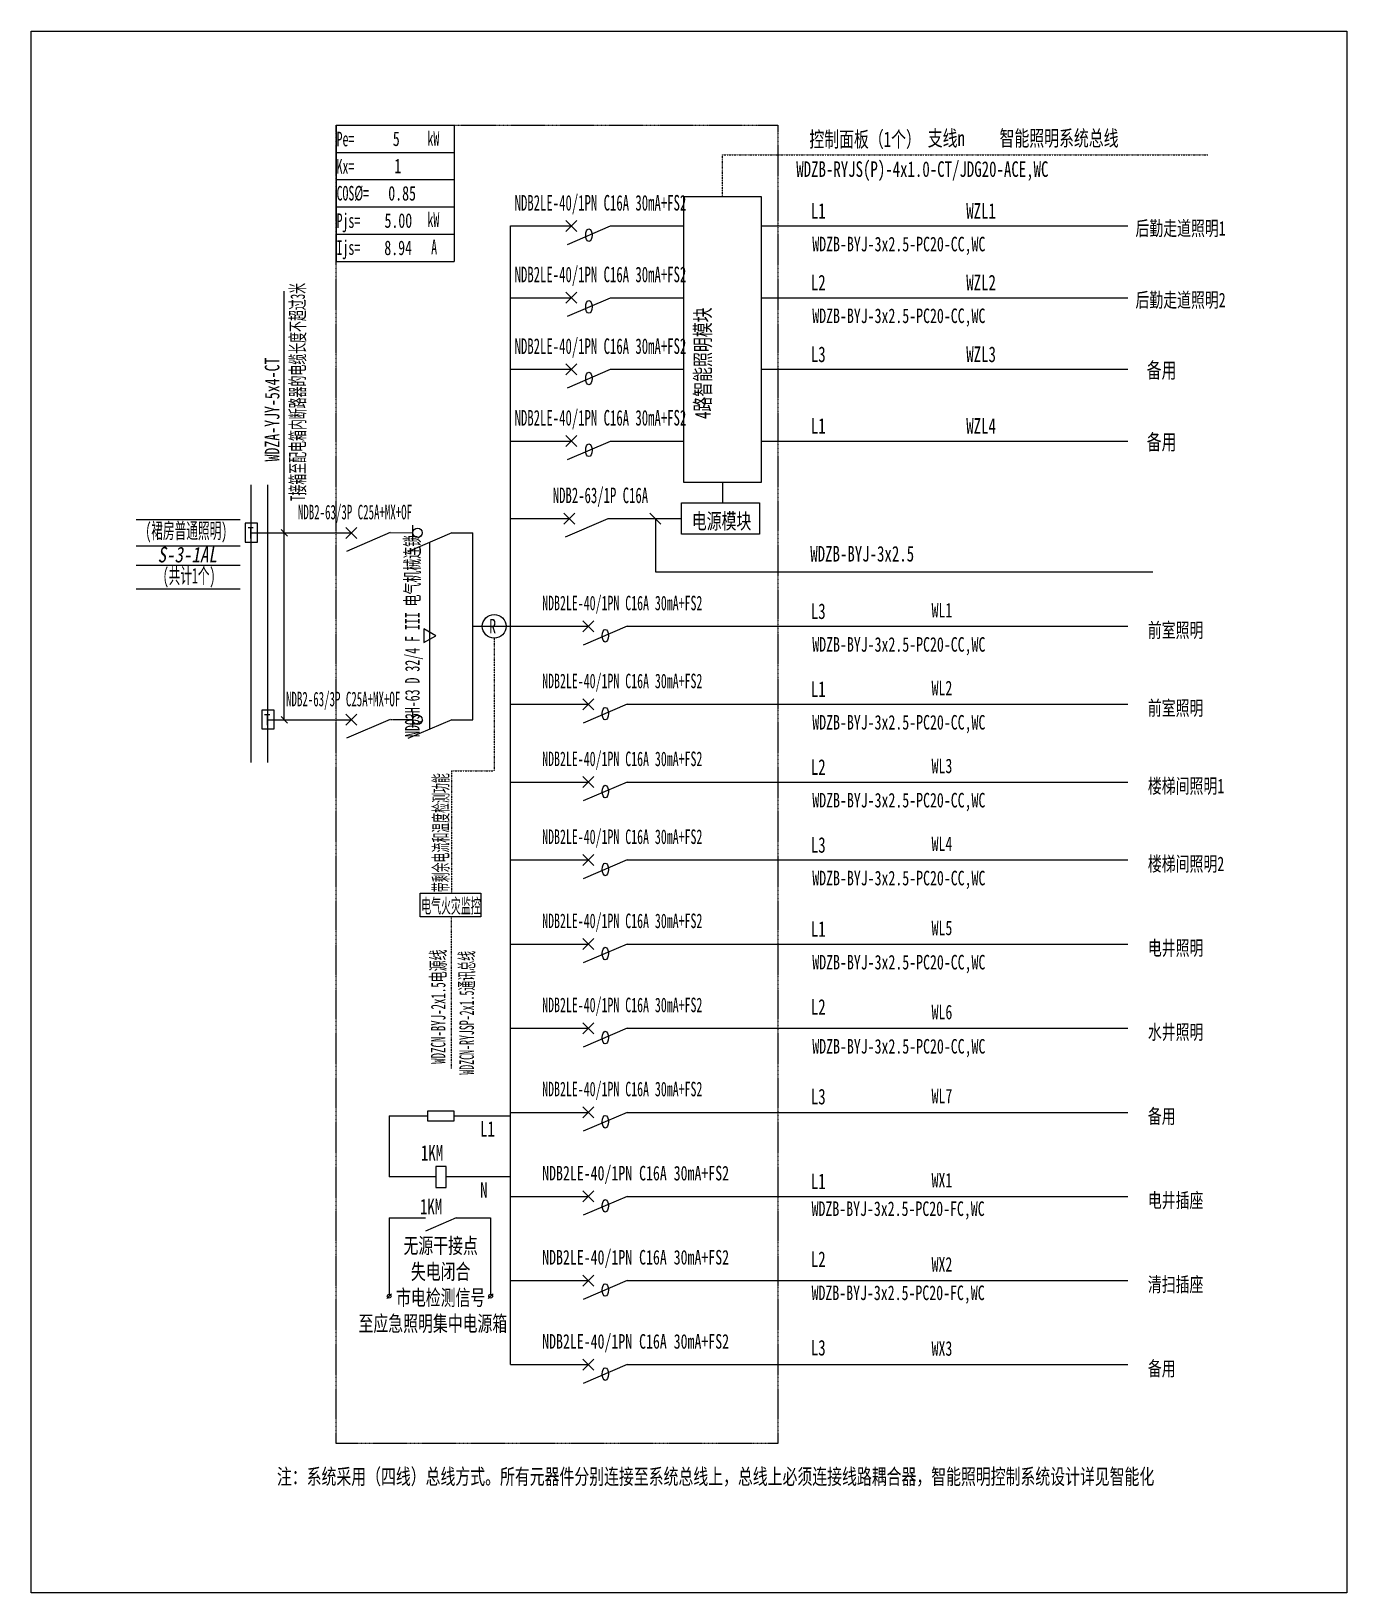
# Model space of a CAD drawing. Extents: x 256970 to 259184, y 333540 to 336168.
import ezdxf
from ezdxf.enums import TextEntityAlignment as Align

# ---------------------------------------------------------------- set-up
doc = ezdxf.new("R2010")
doc.units = 0
doc.header["$MEASUREMENT"] = 0
for name, pattern in [('DASH', [0.35, 0.25, -0.1]), ('DASHDOT', [1, 0.5, -0.25, 0, -0.25]), ('DASHDOT2', [0.5, 0.25, -0.125, 0, -0.125]), ('DASHED', [0.75, 0.5, -0.25])]:
    doc.linetypes.add(name, pattern=pattern)
for name, color, linetype in [('D_E_Eqpm(强电设备)', 100, 'Continuous'), ('D_E_Eqpm（强电设备）', 100, 'Continuous'), ('D_E_Text(强电文字)', 51, 'Continuous'), ('D_E_Text（强电文字）', 51, 'Continuous'), ('D_E_Wire(强电线缆)', 10, 'Continuous'), ('D_E_WireEm（强电应急照明线缆）', 10, 'DASHED'), ('D_E_Wire（强电线缆）', 10, 'Continuous'), ('D_El_Eqpm（弱电设备）', 100, 'Continuous'), ('D_El_Text（弱电文字）', 51, 'Continuous'), ('DQ-漏电火灾', 80, 'Continuous'), ('DQ_Eqpm', 100, 'Continuous'), ('E_E_Eqpm（强电设备）', 100, 'Continuous'), ('E_E_Wire（强电线缆）', 10, 'Continuous'), ('FL04GGFW_E72-配电箱系统图-塔楼部分$0$D_E_Text（强电文字）', 51, 'Continuous'), ('FL09U293_E72-地下室配电箱系统图$0$D_E_Eqpm（强电设备）', 100, 'Continuous'), ('系统图', 220, 'Continuous')]:
    doc.layers.add(name, color=color, linetype=linetype)
doc.styles.add('FL04GGFW_E72-配电箱系统图-塔楼部分$0$电气', font='', dxfattribs={"width": 0.7})
doc.styles.add('电气', font='', dxfattribs={"width": 0.7})
doc.styles.add('电气箱', font='simhei.ttf', dxfattribs={"width": 0.8, "oblique": 10})
doc.styles.get('FL04GGFW_E72-配电箱系统图-塔楼部分$0$电气').set_extended_font_data('SimSun')
doc.styles.get('电气').set_extended_font_data('SimSun')

msp = doc.modelspace()

# ---------------------------------------------------------------- linework, layer by layer
at = {"linetype": 'DASHED'}
for p, q in [((257482.8, 336010.5, 0), (258226.7, 336010.5, 0)), ((257482.8, 333791.5, 0), (257482.8, 336010.5, 0)), ((258226.7, 336010.5, 0), (258226.7, 333791.5, 0)), ((258226.7, 333791.5, 0), (257482.8, 333791.5, 0))]:
    msp.add_line(p, q, dxfattribs=at)
for p, q in [((257146.4, 335346.4, 0), (257321.3, 335346.4, 0)), ((257146.4, 335302.4, 0), (257321.3, 335302.4, 0)), ((257146.4, 335269.6, 0), (257321.3, 335269.6, 0)), ((257146.4, 335230, 0), (257321.3, 335230, 0))]:
    msp.add_line(p, q)
at = {"layer": 'D_E_Eqpm(强电设备)'}
for p, q in [((257499.4, 335314.9, 0), (257518, 335333.4, 0)), ((257518, 335314.9, 0), (257499.4, 335333.4, 0)), ((257499.4, 335000.2, 0), (257518, 335018.8, 0)), ((257518, 335000.2, 0), (257499.4, 335018.8, 0))]:
    msp.add_line(p, q, dxfattribs=at)
at = {"layer": 'D_E_Eqpm（强电设备）'}
for p, q in [((258198.9, 335889.5, 0), (258067.8, 335889.5, 0)), ((258067.8, 335889.5, 0), (258067.8, 335409.2, 0)), ((258198.9, 335409.2, 0), (258198.9, 335889.5, 0)), ((258067.8, 335409.2, 0), (258198.9, 335409.2, 0)), ((258064.3, 335374.5, 0), (258195.5, 335374.5, 0)), ((258064.3, 335322, 0), (258064.3, 335374.5, 0)), ((258195.5, 335374.5, 0), (258195.5, 335322, 0)), ((257677.6, 335324.2, 0), (257603.6, 335292.4, 0)), ((257612, 335311.1, 0), (257612, 335337.3, 0)), ((258195.5, 335322, 0), (258064.3, 335322, 0)), ((257650.7, 335151, 0), (257630.5, 335162.6, 0)), ((257630.5, 335162.6, 0), (257630.5, 335139.3, 0)), ((257898.2, 335157.6, 0), (257916.7, 335176.1, 0)), ((257916.7, 335157.6, 0), (257898.2, 335176.1, 0)), ((257973, 335166.8, 0), (257899, 335135.1, 0)), ((257630.5, 335139.3, 0), (257650.7, 335151, 0)), ((257898.2, 335026.4, 0), (257916.7, 335045, 0)), ((257916.7, 335026.4, 0), (257898.2, 335045, 0)), ((257973, 335035.7, 0), (257899, 335004, 0)), ((257677.6, 335009.5, 0), (257603.6, 334977.8, 0)), ((257612, 334996.4, 0), (257612, 335022.6, 0)), ((257898.2, 334895.3, 0), (257916.7, 334913.9, 0)), ((257916.7, 334895.3, 0), (257898.2, 334913.9, 0)), ((257973, 334904.6, 0), (257899, 334872.9, 0)), ((257898.2, 334764.2, 0), (257916.7, 334782.7, 0)), ((257916.7, 334764.2, 0), (257898.2, 334782.7, 0)), ((257973, 334773.5, 0), (257899, 334741.8, 0)), ((257898.2, 334622.6, 0), (257916.7, 334641.2, 0)), ((257916.7, 334622.6, 0), (257898.2, 334641.2, 0)), ((257973, 334631.9, 0), (257899, 334600.2, 0)), ((257898.2, 334481, 0), (257916.7, 334499.6, 0)), ((257916.7, 334481, 0), (257898.2, 334499.6, 0)), ((257973, 334490.3, 0), (257899, 334458.6, 0)), ((257637.5, 334351.5, 0), (257681.2, 334351.5, 0)), ((257637.5, 334334, 0), (257637.5, 334351.5, 0)), ((257681.2, 334351.5, 0), (257681.2, 334334, 0)), ((257898.2, 334339.5, 0), (257916.7, 334358, 0)), ((257916.7, 334339.5, 0), (257898.2, 334358, 0)), ((257973, 334348.7, 0), (257899, 334317, 0)), ((257681.2, 334334, 0), (257637.5, 334334, 0)), ((257668.1, 334257.4, 0), (257650.6, 334257.4, 0)), ((257650.6, 334257.4, 0), (257650.6, 334222.4, 0)), ((257668.1, 334222.4, 0), (257668.1, 334257.4, 0)), ((257650.6, 334222.4, 0), (257668.1, 334222.4, 0)), ((257898.2, 334197.9, 0), (257916.7, 334216.4, 0)), ((257916.7, 334197.9, 0), (257898.2, 334216.4, 0)), ((257973, 334207.2, 0), (257899, 334175.4, 0)), ((257685.2, 334171, 0), (257633.6, 334148.9, 0)), ((257898.2, 334056.3, 0), (257916.7, 334074.8, 0)), ((257916.7, 334056.3, 0), (257898.2, 334074.8, 0)), ((257973, 334065.6, 0), (257899, 334033.8, 0)), ((257568, 334035.1, 0), (257576.3, 334043.4, 0)), ((257738.8, 334035.1, 0), (257747.1, 334043.4, 0)), ((257898.2, 333914.7, 0), (257916.7, 333933.3, 0)), ((257916.7, 333914.7, 0), (257898.2, 333933.3, 0)), ((257973, 333924, 0), (257899, 333892.3, 0))]:
    msp.add_line(p, q, dxfattribs=at)
at = {"layer": 'D_E_Eqpm（强电设备）', "linetype": 'DASH'}
msp.add_line((257640.6, 334993.6, 0), (257640.6, 335308.3, 0), dxfattribs=at)
at = {"layer": 'D_E_Eqpm（强电设备）'}
for centre, radius in [((257620, 335324.2, 0), 7.97), ((257620, 335009.5, 0), 7.97), ((257572.2, 334039.2, 0), 3.14), ((257743, 334039.2, 0), 3.14)]:
    msp.add_circle(centre, radius, dxfattribs=at)
for centre in [(257908.4, 335825.2, 0), (257908.4, 335704.5, 0), (257908.4, 335583.9, 0), (257908.4, 335463.2, 0), (257936, 335151, 0), (257936, 335019.8, 0), (257936, 334888.7, 0), (257936, 334757.6, 0), (257936, 334616, 0), (257936, 334474.5, 0), (257936, 334332.9, 0), (257936, 334191.3, 0), (257936, 334049.7, 0), (257936, 333908.1, 0)]:
    msp.add_ellipse(centre, major_axis=(0, 10.6), ratio=0.500475, dxfattribs=at)
at = {"layer": 'D_E_Text(强电文字)', "color": 51}
for p, q in [((257395.6, 335009.5, 0), (257395.6, 335730.7, 0)), ((257390.1, 335329.6, 0), (257401, 335318.7, 0)), ((257390.1, 335014.9, 0), (257401, 335004, 0))]:
    msp.add_line(p, q, dxfattribs=at)
at = {"layer": 'D_E_Text（强电文字）'}
for p, q in [((257482.8, 336010.5, 0), (257681.6, 336010.5, 0)), ((257482.8, 336010.5, 0), (257482.8, 335781, 0)), ((257681.6, 336010.5, 0), (257681.6, 335781, 0)), ((257482.8, 335964.6, 0), (257681.6, 335964.6, 0)), ((257482.8, 335918.7, 0), (257681.6, 335918.7, 0)), ((257482.8, 335872.8, 0), (257681.6, 335872.8, 0)), ((257482.8, 335826.9, 0), (257681.6, 335826.9, 0)), ((257482.8, 335781, 0), (257681.6, 335781, 0))]:
    msp.add_line(p, q, dxfattribs=at)
at = {"layer": 'D_E_Wire(强电线缆)'}
for p, q in [((257776.3, 333924, 0), (257776.3, 335840.7, 0)), ((257340.1, 334937.3, 0), (257340.1, 335405.1, 0)), ((257340.1, 335324.2, 0), (257508.7, 335324.2, 0))]:
    msp.add_line(p, q, dxfattribs=at)
at = {"layer": 'D_E_Wire(强电线缆)', "color": 10}
for p, q in [((257776.3, 335840.7, 0), (257879, 335840.7, 0)), ((257944.6, 335840.7, 0), (258067.8, 335840.7, 0)), ((258198.9, 335840.7, 0), (258815.6, 335840.7, 0)), ((257776.3, 335720, 0), (257879, 335720, 0)), ((257944.6, 335720, 0), (258067.8, 335720, 0)), ((258198.9, 335720, 0), (258815.6, 335720, 0)), ((257776.3, 335599.4, 0), (257879, 335599.4, 0)), ((257944.6, 335599.4, 0), (258067.8, 335599.4, 0)), ((258198.9, 335599.4, 0), (258815.6, 335599.4, 0)), ((257776.3, 335478.7, 0), (257879, 335478.7, 0)), ((257944.6, 335478.7, 0), (258067.8, 335478.7, 0)), ((258198.9, 335478.7, 0), (258815.6, 335478.7, 0)), ((257776.3, 335348.2, 0), (257875.6, 335348.2, 0)), ((257941.1, 335348.2, 0), (258064.3, 335348.2, 0)), ((257973, 334773.5, 0), (258187.1, 334773.5, 0)), ((258187.1, 334773.5, 0), (258815.6, 334773.5, 0))]:
    msp.add_line(p, q, dxfattribs=at)
at = {"layer": 'D_E_Wire(强电线缆)', "linetype": 'DASH'}
for p, q in [((257368, 334937.3, 0), (257368, 335405.1, 0)), ((257368, 335009.5, 0), (257508.7, 335009.5, 0))]:
    msp.add_line(p, q, dxfattribs=at)
at = {"layer": 'D_E_WireEm（强电应急照明线缆）'}
msp.add_line((257612, 335009.5, 0), (257572.9, 335009.5, 0), dxfattribs=at)
at = {"layer": 'D_E_Wire（强电线缆）', "linetype": 'DASHDOT2'}
for p, q in [((258133.3, 335960.3, 0), (258950.3, 335960.3, 0)), ((258133.3, 335889.5, 0), (258133.3, 335960.3, 0))]:
    msp.add_line(p, q, dxfattribs=at)
at = {"layer": 'D_E_Wire（强电线缆）'}
for p, q in [((257574, 335324.7, 0), (257612, 335324.2, 0)), ((257677.6, 335324.2, 0), (257713, 335324.2, 0)), ((257713, 335009.5, 0), (257713, 335324.2, 0)), ((257713, 335166.8, 0), (257776.3, 335166.8, 0)), ((257776.3, 335166.8, 0), (257907.4, 335166.8, 0)), ((257973, 335166.8, 0), (258815.6, 335166.8, 0)), ((257776.3, 335035.7, 0), (257907.4, 335035.7, 0)), ((257973, 335035.7, 0), (258815.6, 335035.7, 0)), ((257677.6, 335009.5, 0), (257713, 335009.5, 0)), ((257776.3, 334904.6, 0), (257907.4, 334904.6, 0)), ((257973, 334904.6, 0), (258815.6, 334904.6, 0)), ((257776.3, 334773.5, 0), (257907.4, 334773.5, 0)), ((257776.3, 334631.9, 0), (257907.4, 334631.9, 0)), ((257973, 334631.9, 0), (258815.6, 334631.9, 0)), ((257776.3, 334490.3, 0), (257907.4, 334490.3, 0)), ((257973, 334490.3, 0), (258815.6, 334490.3, 0)), ((257776.3, 334348.7, 0), (257907.4, 334348.7, 0)), ((257973, 334348.7, 0), (258815.6, 334348.7, 0)), ((257776.3, 334207.2, 0), (257907.4, 334207.2, 0)), ((257973, 334207.2, 0), (258815.6, 334207.2, 0)), ((257776.3, 334065.6, 0), (257907.4, 334065.6, 0)), ((257973, 334065.6, 0), (258815.6, 334065.6, 0)), ((257776.3, 333924, 0), (257907.4, 333924, 0)), ((257973, 333924, 0), (258815.6, 333924, 0))]:
    msp.add_line(p, q, dxfattribs=at)
at = {"layer": 'D_E_Wire（强电线缆）', "ltscale": 3.5}
for p, q in [((257572.2, 334342.8, 0), (257637.5, 334342.8, 0)), ((257572.2, 334342.8, 0), (257572.2, 334239.9, 0)), ((257681.2, 334342.8, 0), (257776.3, 334342.8, 0)), ((257650.6, 334239.9, 0), (257572.2, 334239.9, 0)), ((257776.3, 334239.9, 0), (257668.1, 334239.9, 0)), ((257572.2, 334171, 0), (257633.6, 334171, 0)), ((257572.2, 334171, 0), (257572.2, 334042.4, 0)), ((257685.2, 334171, 0), (257743, 334171, 0)), ((257743, 334171, 0), (257743, 334042.4, 0))]:
    msp.add_line(p, q, dxfattribs=at)
at = {"layer": 'D_El_Eqpm（弱电设备）', "color": 3}
for p, q in [((257624.2, 334717.8, 0), (257726.3, 334717.8, 0)), ((257624.2, 334677.7, 0), (257624.2, 334717.8, 0)), ((257726.3, 334717.8, 0), (257726.3, 334677.7, 0)), ((257726.3, 334677.7, 0), (257624.2, 334677.7, 0)), ((257726.3, 334677.7, 0), (257624.2, 334677.7, 0))]:
    msp.add_line(p, q, dxfattribs=at)
at = {"layer": 'DQ-漏电火灾', "linetype": 'DASHDOT', "ltscale": 0.5}
for p, q in [((257749, 335146.8, 0), (257749, 334923.4, 0)), ((257677.4, 334923.4, 0), (257677.4, 334717.8, 0)), ((257677.4, 334923.4, 0), (257749, 334923.4, 0)), ((257677.4, 334422.3, 0), (257677.4, 334677.7, 0))]:
    msp.add_line(p, q, dxfattribs=at)
at = {"layer": 'DQ-漏电火灾', "color": 3}
msp.add_circle((257749, 335166.8, 0), 20, dxfattribs=at)
at = {"layer": 'DQ_Eqpm'}
for p, q in [((257350.6, 335340.2, 0), (257329.6, 335340.2, 0)), ((257329.6, 335340.2, 0), (257329.6, 335308.7, 0)), ((257350.6, 335308.7, 0), (257350.6, 335340.2, 0)), ((257329.6, 335308.7, 0), (257350.6, 335308.7, 0)), ((257378.5, 335025.5, 0), (257357.6, 335025.5, 0)), ((257357.6, 335025.5, 0), (257357.6, 334994.1, 0)), ((257378.5, 334994.1, 0), (257378.5, 335025.5, 0)), ((257357.6, 334994.1, 0), (257378.5, 334994.1, 0))]:
    msp.add_line(p, q, dxfattribs=at)
at = {"layer": 'E_E_Eqpm（强电设备）', "color": 100}
for p, q in [((257869.7, 335831.4, 0), (257888.3, 335849.9, 0)), ((257888.3, 335831.4, 0), (257869.7, 335849.9, 0)), ((257872.2, 335809.7, 0), (257944.6, 335840.7, 0)), ((257869.7, 335710.8, 0), (257888.3, 335729.3, 0)), ((257888.3, 335710.8, 0), (257869.7, 335729.3, 0)), ((257872.2, 335689, 0), (257944.6, 335720, 0)), ((257869.7, 335590.1, 0), (257888.3, 335608.6, 0)), ((257888.3, 335590.1, 0), (257869.7, 335608.6, 0)), ((257872.2, 335568.4, 0), (257944.6, 335599.4, 0)), ((257869.7, 335469.4, 0), (257888.3, 335488, 0)), ((257888.3, 335469.4, 0), (257869.7, 335488, 0)), ((257872.2, 335447.7, 0), (257944.6, 335478.7, 0)), ((257866.3, 335339, 0), (257884.8, 335357.5, 0)), ((257884.8, 335339, 0), (257866.3, 335357.5, 0)), ((257868.8, 335317.2, 0), (257941.1, 335348.2, 0))]:
    msp.add_line(p, q, dxfattribs=at)
at = {"layer": 'E_E_Wire（强电线缆）'}
msp.add_line((258133.3, 335409.2, 0), (258133.3, 335374.5, 0), dxfattribs=at)
at = {"layer": 'FL04GGFW_E72-配电箱系统图-塔楼部分$0$D_E_Text（强电文字）'}
for p, q in [((258029.7, 335339, 0), (258011.1, 335357.5, 0)), ((258020.4, 335348.2, 0), (258020.4, 335258.4, 0)), ((258020.4, 335258.4, 0), (258858.1, 335258.4, 0))]:
    msp.add_line(p, q, dxfattribs=at)
at = {"layer": 'FL09U293_E72-地下室配电箱系统图$0$D_E_Eqpm（强电设备）'}
for p, q in [((257574, 335324.7, 0), (257500.2, 335293, 0)), ((257574, 335010, 0), (257500.2, 334978.3, 0))]:
    msp.add_line(p, q, dxfattribs=at)
at = {"layer": '系统图', "ltscale": 9973.992009}
msp.add_lwpolyline([(256969.5, 336168.5), (259184.5, 336168.5), (259184.5, 333540), (256969.5, 333540)], close=True, dxfattribs=at)

# ---------------------------------------------------------------- texts
at = {"layer": 'D_E_Text(强电文字)', "style": 'FL04GGFW_E72-配电箱系统图-塔楼部分$0$电气', "width": 0.6}
for s, p in [('NDB2LE-40/1PN C16A 30mA+FS2', (257927.9, 335866.6, 0)), ('NDB2LE-40/1PN C16A 30mA+FS2', (257927.9, 335746, 0)), ('NDB2LE-40/1PN C16A 30mA+FS2', (257927.9, 335625.3, 0)), ('NDB2LE-40/1PN C16A 30mA+FS2', (257927.9, 335504.7, 0)), ('NDB2-63/1P C16A', (257927.9, 335374.2, 0))]:
    msp.add_text(s, height=26.223, dxfattribs=at).set_placement(p, align=Align.CENTER)
at = {"layer": 'D_E_Text(强电文字)', "color": 51, "style": 'FL04GGFW_E72-配电箱系统图-塔楼部分$0$电气', "width": 0.7}
for s, p in [('L1', (258282.1, 335852.9, 0)), ('L2', (258282.1, 335732.3, 0)), ('L3', (258282.1, 335611.6, 0)), ('L1', (258282.1, 335491, 0)), ('L3', (258282.1, 335179.1, 0)), ('L1', (258282.1, 335048, 0)), ('L2', (258282.1, 334916.8, 0)), ('L3', (258282.1, 334785.7, 0)), ('L1', (258282.1, 334644.2, 0)), ('L2', (258282.1, 334513, 0)), ('L3', (258282.1, 334362.1, 0)), ('L1', (258282.1, 334219.4, 0)), ('L2', (258282.1, 334088.3, 0)), ('L3', (258282.1, 333939.4, 0))]:
    msp.add_text(s, height=26.22, dxfattribs=at).set_placement(p)
at = {"layer": 'D_E_Text(强电文字)', "style": 'FL04GGFW_E72-配电箱系统图-塔楼部分$0$电气', "width": 0.7}
for s, height, p in [('WZL1', 26.22, (258543.8, 335852.9, 0)), ('WDZB-BYJ-3x2.5-PC20-CC,WC', 24.475, (258284.6, 335798, 0)), ('WZL2', 26.22, (258543.8, 335732.3, 0)), ('WDZB-BYJ-3x2.5-PC20-CC,WC', 24.475, (258284.6, 335677.3, 0)), ('WZL3', 26.22, (258543.8, 335611.6, 0)), ('WZL4', 26.22, (258543.8, 335491, 0)), ('WDZB-BYJ-3x2.5', 26.223, (258281.2, 335275.8, 0)), ('WDZB-BYJ-3x2.5-PC20-CC,WC', 24.475, (258284.6, 335124.1, 0)), ('WDZB-BYJ-3x2.5-PC20-CC,WC', 24.475, (258284.6, 334993, 0)), ('WDZB-BYJ-3x2.5-PC20-CC,WC', 24.475, (258284.6, 334861.9, 0)), ('WDZB-BYJ-3x2.5-PC20-CC,WC', 24.475, (258284.6, 334730.8, 0)), ('WDZB-BYJ-3x2.5-PC20-CC,WC', 24.475, (258284.6, 334589.2, 0)), ('WDZB-BYJ-3x2.5-PC20-CC,WC', 24.475, (258284.6, 334447.6, 0)), ('注：系统采用（四线）总线方式。所有元器件分别连接至系统总线上，总线上必须连接线路耦合器，智能照明控制系统设计详见智能化', 26.223, (257383.2, 333722.5, 0))]:
    msp.add_text(s, height=height, dxfattribs=at).set_placement(p)
at = {"layer": 'D_E_Text(强电文字)', "color": 51, "style": '电气'}
for s, width, p in [('T接箱至配电箱内断路器的电缆长度不超过3米', 0.55, (257430.3, 335377.7, 0)), ('WDZA-YJY-5x4-CT', 0.7, (257387.3, 335444.3, 0))]:
    msp.add_text(s, height=24.475, rotation=90, dxfattribs=dict(at, width=width)).set_placement(p)
at = {"layer": 'D_E_Text(强电文字)', "color": 51, "style": '电气', "width": 0.7}
for p in [(258872.7, 335584.6, 0), (258872.7, 335463.9, 0)]:
    msp.add_text('备用', height=26.22, dxfattribs=at).set_placement(p, align=Align.CENTER)
at = {"layer": 'D_E_Text（强电文字）', "linetype": 'Continuous', "style": '电气', "width": 0.6}
for s, height, p in [('kW', 24.48, (257636.6, 335975.6, 0)), ('Pe=', 24.48, (257483.6, 335974.8, 0)), ('Kx=', 24.48, (257483.6, 335928.8, 0)), ('COS%%C=', 24.48, (257483.6, 335883.6, 0)), ('Pjs=', 24.48, (257483.6, 335837.4, 0)), ('kW', 24.48, (257636.6, 335839, 0)), ('Ijs=', 24.48, (257483.6, 335792, 0)), ('A', 24.5, (257642.9, 335793, 0))]:
    msp.add_text(s, height=height, dxfattribs=at).set_placement(p)
at = {"layer": 'D_E_Text（强电文字）', "style": '电气'}
for s, height, width, p in [('5', 24.5, 0.7, (257578.3, 335975.3, 0)), ('1', 24.5, 0.7, (257580.8, 335929.4, 0)), (' 0.85', 24.48, 0.7, (257559, 335883.5, 0)), ('后勤走道照明1', 24.48, 0.7, (258828.7, 335824.5, 0)), ('后勤走道照明2', 24.48, 0.7, (258828.7, 335703.9, 0)), ('电源模块', 26.22, 0.7, (258081.8, 335330.8, 0)), ('NDB2LE-40/1PN C16A 30mA+FS2', 24.475, 0.6, (257829.8, 335193.8, 0)), ('WL1', 24.48, 0.7, (258485.4, 335181.8, 0)), ('前室照明', 24.48, 0.7, (258849.6, 335148.1, 0)), ('NDB2LE-40/1PN C16A 30mA+FS2', 24.475, 0.6, (257829.8, 335062.6, 0)), ('WL2', 24.48, 0.7, (258485.4, 335050.7, 0)), ('前室照明', 24.48, 0.7, (258849.6, 335017, 0)), ('NDB2LE-40/1PN C16A 30mA+FS2', 24.475, 0.6, (257829.8, 334931.5, 0)), ('WL3', 24.48, 0.7, (258485.4, 334919.6, 0)), ('楼梯间照明1', 24.48, 0.7, (258849.6, 334885.8, 0)), ('NDB2LE-40/1PN C16A 30mA+FS2', 24.475, 0.6, (257829.8, 334800.4, 0)), ('WL4', 24.48, 0.7, (258485.4, 334788.5, 0)), ('楼梯间照明2', 24.48, 0.7, (258849.6, 334754.7, 0)), ('NDB2LE-40/1PN C16A 30mA+FS2', 24.475, 0.6, (257829.8, 334658.8, 0)), ('WL5', 24.48, 0.7, (258485.4, 334646.9, 0)), ('电井照明', 24.48, 0.7, (258849.6, 334613.1, 0)), ('NDB2LE-40/1PN C16A 30mA+FS2', 24.475, 0.6, (257829.8, 334517.3, 0)), ('WL6', 24.48, 0.7, (258485.4, 334505.3, 0)), ('水井照明', 24.48, 0.7, (258849.6, 334471.6, 0)), ('NDB2LE-40/1PN C16A 30mA+FS2', 24.475, 0.6, (257829.8, 334375.7, 0)), ('WL7', 24.48, 0.7, (258485.4, 334363.8, 0)), ('备用', 24.48, 0.7, (258849.6, 334330, 0)), ('NDB2LE-40/1PN C16A 30mA+FS2', 24.475, 0.7, (257829.8, 334234.1, 0)), ('WX1', 24.48, 0.7, (258485.4, 334222.2, 0)), ('电井插座', 24.48, 0.7, (258849.6, 334188.4, 0)), ('WDZB-BYJ-3x2.5-PC20-FC,WC', 24.475, 0.7, (258283.4, 334174.3, 0)), ('NDB2LE-40/1PN C16A 30mA+FS2', 24.475, 0.7, (257829.8, 334092.5, 0)), ('WX2', 24.48, 0.7, (258485.4, 334080.6, 0)), ('WDZB-BYJ-3x2.5-PC20-FC,WC', 24.475, 0.7, (258283.4, 334032.7, 0)), ('清扫插座', 24.48, 0.7, (258849.6, 334046.8, 0)), ('NDB2LE-40/1PN C16A 30mA+FS2', 24.475, 0.7, (257829.8, 333950.9, 0)), ('WX3', 24.48, 0.7, (258485.4, 333939, 0)), ('备用', 24.48, 0.7, (258849.6, 333905.2, 0))]:
    msp.add_text(s, height=height, dxfattribs=dict(at, width=width)).set_placement(p)
at = {"layer": 'D_E_Text（强电文字）', "color": 200, "style": '电气', "width": 0.7}
for s, p in [('5.00', (257564.3, 335837.6, 0)), ('8.94', (257564, 335791.7, 0))]:
    msp.add_text(s, height=24.48, dxfattribs=at).set_placement(p)
at = {"layer": 'D_E_Text（强电文字）', "style": '电气'}
for s, height, width, p in [('NDB2-63/3P C25A+MX+OF', 24.475, 0.55, (257514.6, 335357.1, 0)), ('(裙房普通照明)', 26.22, 0.55, (257230.6, 335326.2, 0)), ('(共计1个)', 26.22, 0.55, (257235.3, 335250.5, 0)), ('NDB2-63/3P C25A+MX+OF', 24.475, 0.55, (257494.7, 335042.4, 0)), ('电气火灾监控', 24.48, 0.5, (257676.2, 334696.8, 0))]:
    msp.add_text(s, height=height, dxfattribs=dict(at, width=width)).set_placement(p, align=Align.MIDDLE)
at = {"layer": 'D_E_Text（强电文字）', "style": '电气', "width": 0.6}
msp.add_text('NDQ3H-63 D 32/4 F III 电气机械连锁', height=24.475, rotation=90, dxfattribs=at).set_placement((257612.3, 335150.6, 0), align=Align.MIDDLE)
at = {"layer": 'D_E_Text（强电文字）', "style": '电气箱', "oblique": 10, "width": 0.8}
msp.add_text('S-3-1AL', height=26.22, dxfattribs=at).set_placement((257232.2, 335287.5, 0), align=Align.MIDDLE)
at = {"layer": 'D_E_Text（强电文字）', "color": 51, "style": '电气', "width": 0.7}
for s, height, p in [('L1', 26.22, (257725.3, 334307.8, 0)), ('1KM', 26.22, (257625.6, 334267.4, 0)), ('N', 26.2, (257725.3, 334204.9, 0)), ('1KM', 26.22, (257624, 334176.9, 0))]:
    msp.add_text(s, height=height, dxfattribs=at).set_placement(p)
for s, p in [('无源干接点', (257658.9, 334124.3, 0)), ('失电闭合', (257658.9, 334080.6, 0)), ('市电检测信号', (257658.9, 334036.9, 0)), ('至应急照明集中电源箱', (257645.8, 333993.2, 0))]:
    msp.add_text(s, height=26.22, dxfattribs=at).set_placement(p, align=Align.MIDDLE_CENTER)
at = {"layer": 'D_El_Text（弱电文字）', "color": 1, "style": '电气', "width": 0.5}
msp.add_text('带剩余电流和温度检测功能', height=24.475, rotation=90, dxfattribs=at).set_placement((257671.3, 334719.2, 0))
at = {"layer": 'D_El_Text（弱电文字）', "style": '电气'}
for s, width, p in [('WDZCN-BYJ-2x1.5电源线', 0.55, (257666.9, 334430.3, 0)), ('WDZCN-RYJSP-2x1.5通讯总线', 0.5, (257714.9, 334412.1, 0))]:
    msp.add_text(s, height=24.475, rotation=90, dxfattribs=dict(at, width=width)).set_placement(p)
at = {"layer": 'DQ-漏电火灾', "color": 50, "style": '电气', "width": 0.7}
msp.add_text('R', height=24.5, dxfattribs=at).set_placement((257740.6, 335154.8, 0))
at = {"layer": 'DQ_Eqpm', "color": 51, "style": '电气', "width": 0.8}
for p in [(257333.7, 335314.6, 0), (257361.6, 334999.9, 0)]:
    msp.add_text('T', height=19.2, dxfattribs=at).set_placement(p)
at = {"layer": 'FL04GGFW_E72-配电箱系统图-塔楼部分$0$D_E_Text（强电文字）', "style": 'FL04GGFW_E72-配电箱系统图-塔楼部分$0$电气', "width": 0.7}
for s, height, p in [('控制面板（1个）', 26.22, (258279.7, 335973.5, 0)), ('支线n', 26.22, (258479, 335975.3, 0)), ('智能照明系统总线', 26.22, (258599.9, 335975.3, 0)), ('WDZB-RYJS(P)-4x1.0-CT/JDG20-ACE,WC', 26.223, (258257.6, 335923.3, 0))]:
    msp.add_text(s, height=height, dxfattribs=at).set_placement(p)
msp.add_text('4路智能照明模块', height=26.22, rotation=90, dxfattribs=at).set_placement((258113.2, 335515.8, 0))

doc.saveas('drawing.dxf')
